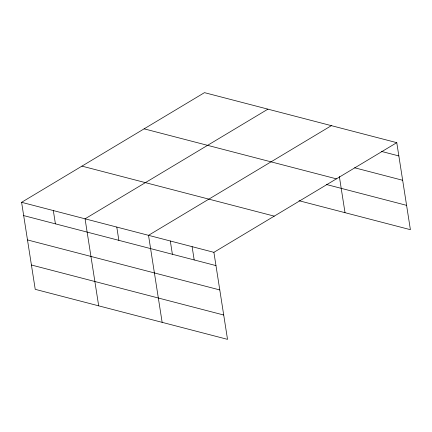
<?xml version="1.0" encoding="UTF-8"?>
<svg xmlns="http://www.w3.org/2000/svg" width="432" height="432" viewBox="0 0 432 432"><rect width="100%" height="100%" fill="white"/><g stroke="black" fill="none" stroke-linecap="round" stroke-linejoin="round"><path stroke-width="0.65" d="M21.6 202.316L213.899 252.331L227.524 339.352L35.23 289.337L21.6 202.316L204.476 92.648L396.77 142.663L410.4 229.684L299.041 200.723M267.932 109.15L85.061 218.819L98.685 305.845M331.393 125.658L148.516 235.327L162.146 322.348M213.899 252.331L396.77 142.663M381.542 151.438L398.849 155.936M354.586 167.767L402.662 180.274M144.126 128.839L336.425 178.848M326.317 184.469L406.588 205.346M81.95 166.126L274.244 216.14M23.679 215.595L215.978 265.604M27.491 239.933L219.791 289.942M31.417 265.005L223.717 315.014M339.347 176.467L345.017 212.679M192.105 246.661L194.184 259.934M170.311 240.991L172.39 254.27M116.786 227.075L118.865 240.349M53.33 210.568L55.409 223.846"/></g></svg>
